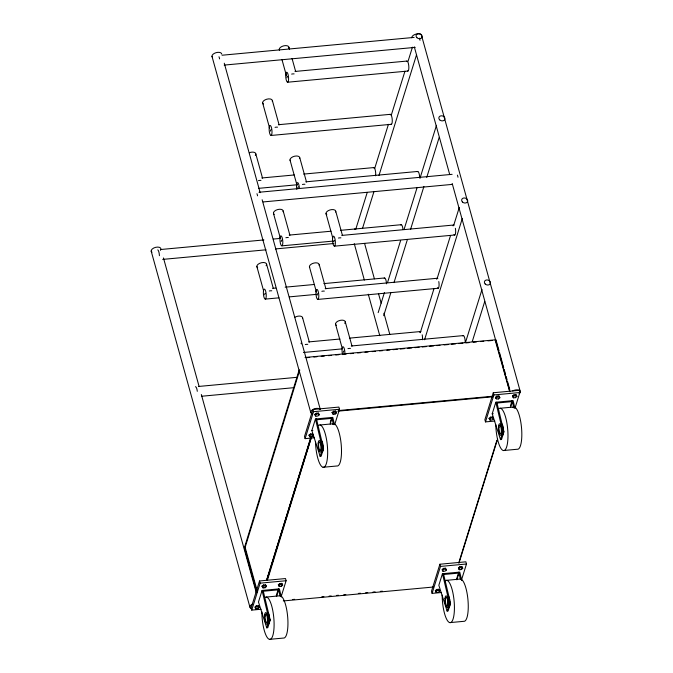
<?xml version="1.0" encoding="UTF-8"?>
<svg xmlns="http://www.w3.org/2000/svg" width="673" height="673" viewBox="0 0 673 673"><rect width="100%" height="100%" fill="white"/><g stroke="black" fill="none" stroke-linecap="round" stroke-linejoin="round"><path stroke-width="1.01" d="M299.123 370.074L244.383 547.814L256.808 592.627M257.019 590.196L245.14 547.368L299.771 370.007M266.811 580.118L310.581 438.005M267.459 580.05L311.229 437.946M355.697 229.468L367.239 192.411M374.718 168.368L388.439 124.295M391.24 115.285L404.961 71.212M408.082 61.193L412.448 47.169M362.469 228.517L374.003 191.46M378.992 175.434L416.402 55.236M281.314 596.152L286.109 580.74L285.503 578.553L259.534 580.959L251.138 607.929L251.744 610.117L261.099 609.25M334.691 424.68L339.486 409.268L338.881 407.081L312.911 409.487L304.516 436.457L305.121 438.645L314.476 437.778M251.744 610.117L260.14 583.155L259.534 580.959M305.121 438.645L313.517 411.683L312.911 409.487A5.022 2.65 -15.5 0 1 320.239 409.47M281.339 597.027L279.388 588.85L262.075 590.457L258.474 602.007L266.76 627.816L267.778 627.724L270.184 620.018L263.093 590.364L263.328 591.231L278.605 589.809L278.37 588.942L280.077 596.101M333.455 424.629L331.747 417.47L331.982 418.337L316.705 419.759L316.461 418.892L323.553 448.546L321.156 456.252L320.138 456.344L311.851 430.535L315.444 418.985L332.765 417.378L334.473 424.537M266.558 580.151L310.547 438.821M266.895 580.109L311.145 437.955M276.267 595.681L277.764 590.869M330.241 422.282L331.141 419.397M266.76 627.816L269.166 620.111L262.075 590.457M276.51 596.556L278.605 589.809M320.138 456.344L322.535 448.639L315.444 418.985M330.182 424.116L331.982 418.337M378.176 312.634L384.409 292.595M387.53 282.584L400.62 240.513M404.052 229.493L417.151 187.431M419.952 178.412L436.474 125.329M383.694 315.687L390.862 292.646M393.983 282.635L407.384 239.563M410.505 229.543L423.914 186.471M426.716 177.462L439.191 137.393M420.289 332.689L434.009 288.616M437.122 278.605L450.531 235.533M453.652 225.514L459.264 207.486M424.562 339.756L462.284 218.557M465.472 342.565L482.003 289.474M472.244 341.615L484.711 301.546M495.193 340.193L509.68 391.602M461.501 579.983L466.473 564.008L465.867 561.812L439.898 564.226L431.502 591.188L432.108 593.376L441.463 592.509M514.879 408.511L519.85 392.536L519.245 390.34L493.275 392.754L484.88 419.716L485.485 421.904L494.832 421.037M432.108 593.376L440.504 566.414L439.898 564.226M485.485 421.904L493.881 394.942L493.275 392.754M461.703 580.294L459.752 572.109L442.43 573.716L438.838 585.274L447.124 611.076L448.142 610.983L450.54 603.277L443.448 573.623L443.692 574.49L458.969 573.076L458.734 572.21L460.441 579.36M513.819 407.888L512.103 400.738L512.346 401.604L497.069 403.018L496.825 402.151L503.917 431.805L501.52 439.511L500.502 439.604L492.215 413.802L495.808 402.244L513.12 400.637L514.837 407.796M458.793 562.712L496.809 440.579M458.944 563.259L497.591 439.124M456.63 578.948L458.128 574.128M510.605 405.55L511.505 402.656M447.124 611.076L449.522 603.378L442.43 573.716M456.874 579.815L458.969 573.076M500.502 439.604L502.899 431.906L495.808 402.244M510.546 407.384L512.346 401.604M314.905 414.375L316.243 413.23L318.279 413.045L318.977 413.996L319.212 414.862L317.875 416.007L315.839 416.192L314.905 414.375L315.839 416.192M315.141 415.241L316.487 414.097L318.522 413.912L319.212 414.862M332.159 412.431L333.505 411.287L335.541 411.102L336.231 412.053L336.475 412.919L335.129 414.063L333.093 414.248L332.159 412.431L333.093 414.248M332.403 413.298L333.749 412.162L335.785 411.969L336.475 412.919M309.1 435.128L310.446 433.984L312.482 433.799L313.172 434.75L313.416 435.616L312.07 436.76L310.034 436.945L309.1 435.128L310.034 436.945M309.344 435.995L310.682 434.851L312.718 434.665L313.416 435.616M262.1 586.124L263.437 584.98L265.473 584.795L266.171 585.746L266.407 586.612L265.069 587.756L263.034 587.941L262.1 586.124L263.034 587.941M262.335 586.991L263.681 585.855L265.717 585.661L266.407 586.612M495.547 397.272L496.884 396.128L498.92 395.943L499.854 397.76L498.516 398.904L496.481 399.089L495.547 397.272L496.237 398.223M495.782 398.138L497.128 396.994L499.164 396.809L499.854 397.76M278.37 584.719L279.716 583.584L281.751 583.39L282.441 584.341L282.685 585.216L281.339 586.351L279.303 586.545L278.37 584.719L279.303 586.545M278.614 585.594L279.951 584.45L281.987 584.265L282.685 585.216M256.287 605.86L254.941 607.004L255.875 608.821L257.91 608.636L259.256 607.492L258.323 605.675L256.287 605.86L256.522 606.735L255.185 607.87M512.582 396.027L513.928 394.883L515.964 394.698L516.654 395.648L516.898 396.515L515.552 397.659L513.516 397.844L512.582 396.027L513.516 397.844M512.826 396.893L514.172 395.758L516.208 395.564L516.898 396.515M489.153 418.312L490.499 417.167L492.535 416.974L493.233 417.933L493.469 418.799L492.123 419.944L490.087 420.129L489.153 418.312L490.087 420.129M489.397 419.178L490.743 418.034L492.779 417.849L493.469 418.799M443.431 568.391L442.085 569.526L443.019 571.352L445.055 571.158L446.401 570.023L445.467 568.197L443.431 568.391L443.667 569.257L442.329 570.401M458.422 567.903L459.768 566.767L461.804 566.573L462.494 567.524L462.738 568.399L461.392 569.535L459.356 569.728L458.422 567.903L459.356 569.728M458.666 568.769L460.012 567.633L462.048 567.44L462.738 568.399M435.364 590.6L436.71 589.455L438.746 589.27L439.435 590.221L439.679 591.087L438.333 592.232L436.297 592.417L435.364 590.6L436.297 592.417M462.494 567.524L461.156 568.668L461.392 569.535M435.608 591.466L436.945 590.33L438.981 590.137L439.679 591.087M245.14 547.368L244.501 547.427L256.657 591.247M222.056 55.228L414.147 37.402M224.185 65.096L415.233 47.371M294.976 71.456L406.871 61.075M287.691 82.207L407.956 71.044M278.395 124.715L390.298 114.334M271.118 135.458L391.383 124.303M261.822 177.975L294.236 174.963M303.649 174.088L373.717 167.585M305.778 181.836L417.681 171.455M258.718 188.331L297.416 184.739M258.987 192.259L452.121 174.332M263.202 201.934L452.163 184.402M289.205 235.096L331.032 231.218M340.445 230.343L401.1 224.715M160.561 249.523L263.917 239.933M273.314 239.066L280.616 238.385M341.775 235.415L453.669 225.026A5.022 1.371 84.7 0 1 454.039 225.093M281.92 245.838L333.16 241.085M162.689 259.399L266.045 249.809M275.442 248.934L333.901 243.508M334.489 246.158L454.755 234.995M272.624 288.355L275.762 288.061M285.175 287.186L314.459 284.469M323.864 283.602L384.519 277.974M325.194 288.667L437.097 278.286M265.347 299.098L278.942 297.836M289.398 296.869L316.588 294.345M317.917 299.409L438.182 288.254M308.613 341.926L339.991 339.015M349.405 338.14L420.516 331.545M351.306 345.989L463.201 335.608M303.43 352.475L342.12 348.883M305.037 357.472L495.959 339.756L498.996 350.709M306.594 357.7L309.723 357.405M313.887 357.018L317.017 356.732M321.181 356.345L324.31 356.051M328.483 355.664L331.604 355.378M335.777 354.991L338.898 354.696M343.07 354.309L346.191 354.023M350.364 353.636L353.485 353.342M357.657 352.955L360.778 352.669M364.951 352.282L368.072 351.996M372.245 351.609L375.366 351.314M379.538 350.927L382.659 350.641M386.832 350.254L389.953 349.96M393.082 349.674L397.247 349.287M400.376 348.993L404.54 348.606M407.67 348.32L411.834 347.933M414.963 347.638L419.136 347.251M422.257 346.965L426.43 346.578M429.551 346.284L433.723 345.897M436.844 345.611L439.974 345.316M444.138 344.929L448.311 344.551M451.432 344.256L455.604 343.869M458.725 343.583L462.898 343.196M466.019 342.902L469.148 342.616M473.312 342.229L476.442 341.934M480.606 341.548L483.736 341.261M487.9 340.875L492.072 340.488M198.535 386.462L296.667 377.351M201.707 396.237L293.579 387.707M313.517 411.683L339.486 409.268M493.881 394.942L519.85 392.536M338.578 410.547L492.796 396.229M337.753 411.186L492.476 396.826M320.037 424.983L333.884 423.696M500.359 408.242L514.197 406.963M311.851 430.535L312.869 430.442M492.215 413.802L493.233 413.71M322.535 448.639L323.553 448.546M502.899 431.906L503.917 431.805M323.065 467.272L336.912 465.985A21.258 5.813 84.7 0 0 341.068 443.154A21.258 5.813 84.7 0 0 332.395 424.133M503.387 450.54L517.226 449.253A21.258 5.813 84.7 0 0 521.39 426.421A21.258 5.813 84.7 0 0 512.717 407.401M260.14 583.155L286.109 580.74M440.504 566.414L466.473 564.008M443.667 569.257L445.703 569.072L446.401 570.023M266.432 597.044L280.271 595.756A21.258 5.813 84.7 0 1 287.75 617.839A21.258 5.813 84.7 0 1 283.392 638.063L269.553 639.35M446.746 580.311L460.593 579.024A21.258 5.813 84.7 0 1 468.063 601.107A21.258 5.813 84.7 0 1 463.714 621.33L449.867 622.618M292.587 599.517L294.673 599.323M321.82 596.808L323.906 596.615M329.131 596.127L331.217 595.933M336.441 595.454L338.527 595.26M343.752 594.772L345.838 594.579M358.364 593.418L360.459 593.224M365.675 592.736L367.769 592.543M372.985 592.063L375.071 591.861M380.295 591.382L382.382 591.188M283.291 600.947L433.336 587.024M256.522 606.735L258.558 606.541L259.256 607.492M269.166 620.111L270.184 620.018M449.522 603.378L450.54 603.277M520.288 391.585L421.559 35.551A5.022 2.65 -15.5 0 0 416.385 34.003A5.022 2.65 -15.5 0 0 411.792 37.781M515.964 394.698L516.208 395.564M515.316 396.792L515.552 397.659M513.928 394.883L514.172 395.758M499.551 352.702L502.31 362.663M502.866 364.657L503.69 367.643M504.245 369.628L505.625 374.609M506.172 376.602L507.005 379.589M507.56 381.583L509.764 389.549M414.316 46.891L449.657 174.332M452.18 183.435L509.966 391.787M498.92 395.943L499.164 396.809M498.272 398.029L498.516 398.904M496.884 396.128L497.128 396.994M492.535 416.974L492.779 417.849M490.499 417.167L490.743 418.034M461.804 566.573L462.048 567.44M459.768 566.767L460.012 567.633M364.581 243.433L374.398 278.832M378.613 294.008L381.137 303.111M383.938 313.223L389.827 334.464M445.467 568.197L445.703 569.072M354.259 243.643L364.354 280.052M368.282 294.219L379.782 335.684M442.775 570.477L443.019 571.352M335.76 211.33L342.481 235.558M288.969 47.379L289.525 49.398M292.048 58.484L295.683 71.607M438.746 589.27L438.981 590.137M436.71 589.455L436.945 590.33M326.001 213.56L332.714 237.788M282.004 59.704L286.479 75.856M299.771 157.76L306.493 181.988M345.291 321.913L352.013 346.141M319.187 264.59L325.9 288.818M290.004 159.989L297.003 185.226M335.533 324.142L342.246 348.37M272.388 100.639L279.11 124.867M309.42 266.819L316.419 292.057M262.621 102.868L269.621 128.106M283.19 211.019L289.912 235.247M335.541 411.102L335.785 411.969M334.893 413.197L335.129 414.063M333.505 411.287L333.749 412.162M302.606 317.841L309.328 342.069M273.431 213.248L280.431 238.486M255.807 153.89L262.529 178.118M224.269 63.195L260.173 192.663M262.142 199.746L320.205 409.108M318.279 413.045L318.522 413.912M316.243 413.23L316.487 414.097M211.978 56.33L310.716 412.356M266.617 264.27L273.331 288.498M312.482 433.799L312.718 434.665M311.826 435.885L312.07 436.76M310.446 433.984L310.682 434.851M256.85 266.508L263.572 290.736M281.751 583.39L281.987 584.265M281.095 585.485L281.339 586.351M279.716 583.584L279.951 584.45M265.473 584.795L265.717 585.661M264.826 586.881L265.069 587.756M263.437 584.98L263.681 585.855M163.463 257.952L199.082 386.403M201.328 394.496L256.304 592.736M258.323 605.675L258.558 606.541M257.666 607.761L257.91 608.636M255.631 607.955L255.875 608.821M151.173 251.079L249.91 607.105M462.873 335.886A5.022 1.371 84.7 0 1 464.479 337.223A5.022 1.371 84.7 0 1 465.178 342.725M342.591 354.604A5.022 1.371 84.7 0 1 342.936 346.772A5.022 1.371 84.7 0 1 344.913 353.88M343.365 352.408A5.022 2.65 -15.5 0 1 343.878 350.927M347.958 348.631A5.022 2.65 -15.5 0 1 350.44 348.429M336.323 325.328A5.022 2.65 -15.5 0 1 340.126 320.365A5.022 2.65 -15.5 0 1 344.786 323.393M400.772 224.992A5.022 1.371 84.7 0 1 402.984 229.283M281.264 241.514A5.022 2.65 -15.5 0 1 281.777 240.034M285.857 237.737A5.022 2.65 -15.5 0 1 288.338 237.535M274.222 214.426A5.022 2.65 -15.5 0 1 277.385 209.639A5.022 2.65 -15.5 0 1 283.097 211.743M417.353 171.733A5.022 1.371 84.7 0 1 419.658 177.327M296.801 189.29A5.022 1.371 84.7 0 1 297.416 182.619A5.022 1.371 84.7 0 1 299.392 188.49M297.845 188.255A5.022 2.65 -15.5 0 1 298.358 186.774M302.438 184.478A5.022 2.65 -15.5 0 1 304.919 184.276M290.248 160.645A5.022 2.65 -15.5 0 1 294.597 156.212A5.022 2.65 -15.5 0 1 299.678 158.483M438.788 281.575A5.022 1.371 84.7 0 1 438.88 286.967A5.022 1.371 84.7 0 1 437.433 287.792M436.499 279.16A5.022 1.371 84.7 0 1 437.837 278.74M317.261 295.085A5.022 2.65 -15.5 0 1 317.765 293.605M321.854 291.308A5.022 2.65 -15.5 0 1 324.336 291.106M309.664 267.467A5.022 2.65 -15.5 0 1 314.013 263.042A5.022 2.65 -15.5 0 1 319.095 265.313M455.369 228.315A5.022 1.371 84.7 0 1 455.461 233.716A5.022 1.371 84.7 0 1 454.014 234.541M453.072 225.901A5.022 1.371 84.7 0 1 453.341 225.304M333.833 241.826A5.022 2.65 -15.5 0 1 334.346 240.345M338.435 238.049A5.022 2.65 -15.5 0 1 340.908 237.847M326.8 214.746A5.022 2.65 -15.5 0 1 329.955 209.951A5.022 2.65 -15.5 0 1 335.667 212.054M419.918 332.42A5.022 1.371 84.7 0 1 420.877 331.604M422.207 334.834A5.022 1.371 84.7 0 1 422.392 339.756M300.991 343.163A5.022 1.371 84.7 0 1 301.353 343.869M305.273 344.559A5.022 2.65 -15.5 0 1 307.754 344.366M295.035 317.21A5.022 2.65 -15.5 0 1 300.469 316.167A5.022 2.65 -15.5 0 1 302.514 318.573M389.97 114.612A5.022 1.371 84.7 0 1 392.174 118.902A5.022 1.371 84.7 0 1 391.013 124.236M270.462 131.134A5.022 2.65 -15.5 0 1 270.975 129.653M275.055 127.357A5.022 2.65 -15.5 0 1 277.537 127.155M263.421 104.046A5.022 2.65 -15.5 0 1 266.584 99.259A5.022 2.65 -15.5 0 1 272.296 101.362M406.542 61.352A5.022 1.371 84.7 0 1 408.755 65.643A5.022 1.371 84.7 0 1 407.594 70.985M287.043 77.875A5.022 2.65 -15.5 0 1 287.548 76.394M291.636 74.097A5.022 2.65 -15.5 0 1 294.118 73.895M279.446 50.265A5.022 2.65 -15.5 0 1 283.796 45.831A5.022 2.65 -15.5 0 1 288.877 48.103M373.389 167.863A5.022 1.371 84.7 0 1 375.147 169.722A5.022 1.371 84.7 0 1 375.593 175.804M258.482 180.608A5.022 2.65 -15.5 0 1 260.956 180.406M249.389 152.721A5.022 2.65 -15.5 0 1 254.63 152.502A5.022 2.65 -15.5 0 1 255.303 155.37M384.19 278.252A5.022 1.371 84.7 0 1 386.495 283.838M264.691 294.774A5.022 2.65 -15.5 0 1 265.196 293.293M269.284 290.988A5.022 2.65 -15.5 0 1 271.766 290.795M257.65 267.686A5.022 2.65 -15.5 0 1 261.444 262.722A5.022 2.65 -15.5 0 1 266.104 265.751M251.542 608.661A5.022 2.65 -15.5 0 1 252.097 604.245M151.972 252.257A5.022 2.65 -15.5 0 1 155.766 247.302A5.022 2.65 -15.5 0 1 160.426 250.331M419.43 38.176A5.022 1.371 84.7 0 1 420.019 40.304M218.986 56.776A5.022 1.371 84.7 0 1 219.575 58.904M457.404 175.115A5.022 1.371 84.7 0 1 457.993 177.235M256.96 193.715A5.022 1.371 84.7 0 1 257.549 195.835M157.793 249.876A5.022 1.371 84.7 0 1 159.408 255.69M195.406 386.748A5.022 1.371 84.7 0 1 197.29 391.316M512.717 390.946A5.022 2.65 -15.5 0 1 519.102 390.189A5.022 2.65 -15.5 0 1 519.068 393.789M312.348 413.912A5.022 2.65 -15.5 0 1 312.911 409.487M212.222 56.978A5.022 2.65 -15.5 0 1 215.94 52.713A5.022 2.65 -15.5 0 1 221.745 54.092M354.511 229.114A5.022 2.65 -15.5 0 1 355.765 228.736M321.265 441.295A5.864 1.607 84.7 0 1 321.669 442.279M322.022 443.532A5.864 1.607 84.7 0 1 322.283 444.971M318.556 425.42A21.258 5.813 84.7 0 1 327.263 444.744A21.258 5.813 84.7 0 1 322.897 467.23A21.258 5.813 84.7 0 1 315.452 441.379M321.568 440.571A5.864 1.607 84.7 0 1 323.242 447.924M323.175 449.303A5.864 1.607 84.7 0 1 321.972 451.962M445.274 580.791A21.258 5.813 84.7 0 1 454.065 600.543A21.258 5.813 84.7 0 1 449.345 622.458A21.258 5.813 84.7 0 1 442.195 595.092M448.748 596.539A5.864 1.607 84.7 0 1 449.774 600.198M449.943 601.721A5.864 1.607 84.7 0 1 449.143 607.164M264.952 597.523A21.258 5.813 84.7 0 1 273.743 617.276A21.258 5.813 84.7 0 1 269.032 639.19A21.258 5.813 84.7 0 1 261.873 611.824M267.997 612.623A5.864 1.607 84.7 0 1 269.621 618.453A5.864 1.607 84.7 0 1 268.83 623.896M498.87 408.688A21.258 5.813 84.7 0 1 507.577 428.011A21.258 5.813 84.7 0 1 503.211 450.498A21.258 5.813 84.7 0 1 495.774 424.646M501.629 424.554A5.864 1.607 84.7 0 1 502.033 425.546M502.378 426.8A5.864 1.607 84.7 0 1 502.647 428.238M501.89 423.83A5.864 1.607 84.7 0 1 503.547 430.451A5.864 1.607 84.7 0 1 502.285 435.229M280.052 237.628A5.022 1.371 84.7 0 0 281.558 245.78A5.022 1.371 84.7 0 0 282.534 239.167A5.022 1.371 84.7 0 0 280.052 237.628M316.041 291.199A5.022 1.371 84.7 0 0 317.547 299.35A5.022 1.371 84.7 0 0 318.522 292.738A5.022 1.371 84.7 0 0 316.041 291.199M332.622 237.939A5.022 1.371 84.7 0 0 334.128 246.091A5.022 1.371 84.7 0 0 335.104 239.479A5.022 1.371 84.7 0 0 332.622 237.939M269.242 127.247A5.022 1.371 84.7 0 0 270.748 135.399A5.022 1.371 84.7 0 0 271.724 128.787A5.022 1.371 84.7 0 0 269.242 127.247M285.823 73.988A5.022 1.371 84.7 0 0 287.329 82.14A5.022 1.371 84.7 0 0 288.305 75.527A5.022 1.371 84.7 0 0 285.823 73.988M263.471 290.887A5.022 1.371 84.7 0 0 264.977 299.039A5.022 1.371 84.7 0 0 265.953 292.419A5.022 1.371 84.7 0 0 263.471 290.887M485.199 283.989A3.087 2.482 17.3 0 0 490.323 283.518A3.087 2.482 17.3 0 0 486.705 279.96A3.087 2.482 17.3 0 0 485.199 283.989M439.671 119.844A3.087 2.482 17.3 0 0 444.803 119.365A3.087 2.482 17.3 0 0 441.185 115.806A3.087 2.482 17.3 0 0 439.671 119.844M416.89 37.68A3.087 2.482 17.3 0 0 422.013 37.208A3.087 2.482 17.3 0 0 418.404 33.65A3.087 2.482 17.3 0 0 416.89 37.68M462.46 202.001A3.087 2.482 17.3 0 0 467.584 201.53A3.087 2.482 17.3 0 0 463.975 197.971A3.087 2.482 17.3 0 0 462.46 202.001M318.169 443.112A5.864 1.607 84.7 0 0 320.213 452.121A5.864 1.607 84.7 0 0 321.004 443.633A5.864 1.607 84.7 0 0 318.169 443.112M318.623 443.995A4.231 1.161 84.7 0 0 320.096 450.498A4.231 1.161 84.7 0 0 320.668 444.365A4.231 1.161 84.7 0 0 318.623 443.995M444.971 598.482A5.864 1.607 84.7 0 0 447.023 607.458A5.864 1.607 84.7 0 0 447.789 598.928A5.864 1.607 84.7 0 0 444.971 598.482M445.417 599.357A4.231 1.161 84.7 0 0 446.906 605.835A4.231 1.161 84.7 0 0 447.461 599.677A4.231 1.161 84.7 0 0 445.417 599.357M264.607 615.223A5.864 1.607 84.7 0 0 266.659 624.199A5.864 1.607 84.7 0 0 267.433 615.66A5.864 1.607 84.7 0 0 264.607 615.223M265.061 616.089A4.231 1.161 84.7 0 0 266.542 622.575A4.231 1.161 84.7 0 0 267.097 616.409A4.231 1.161 84.7 0 0 265.061 616.089M498.533 426.379A5.864 1.607 84.7 0 0 500.577 435.381A5.864 1.607 84.7 0 0 501.36 426.892A5.864 1.607 84.7 0 0 498.533 426.379M498.987 427.254A4.231 1.161 84.7 0 0 500.46 433.765A4.231 1.161 84.7 0 0 501.032 427.633A4.231 1.161 84.7 0 0 498.987 427.254"/></g></svg>
